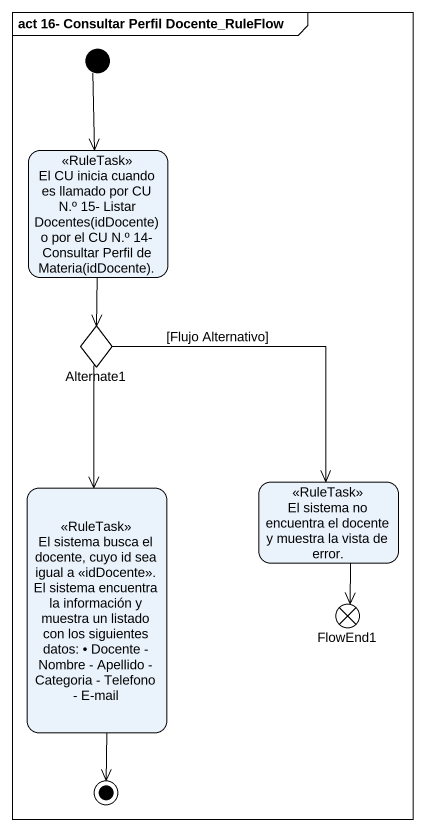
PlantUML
@startuml
mainframe act 16- Consultar Perfil Docente_RuleFlow
hide empty description
state "El CU inicia cuando es llamado por CU N.º 15- Listar Docentes(idDocente) o por el CU N.º 14- Consultar Perfil de Materia(idDocente)." as El_CU_inicia_cuando_es <<RuleTask>>
state Alternate1 <<choice>>
state "El sistema busca el docente, cuyo id sea igual a <<idDocente>>. El sistema encuentra la información y muestra un listado con los siguientes datos: • Docente - Nombre - Apellido - Categoria - Telefono - E-mail" as El_sistema_busca_el_docente <<RuleTask>>
state "El sistema no encuentra el docente y muestra la vista de error." as El_sistema_no_encuentra_el <<RuleTask>>
state FlowEnd1 <<end>>
[*] --> El_CU_inicia_cuando_es
El_CU_inicia_cuando_es --> Alternate1
Alternate1 --> El_sistema_busca_el_docente
Alternate1 --> El_sistema_no_encuentra_el : [Flujo Alternativo]
El_sistema_no_encuentra_el --> FlowEnd1
El_sistema_busca_el_docente --> [*]
@enduml
